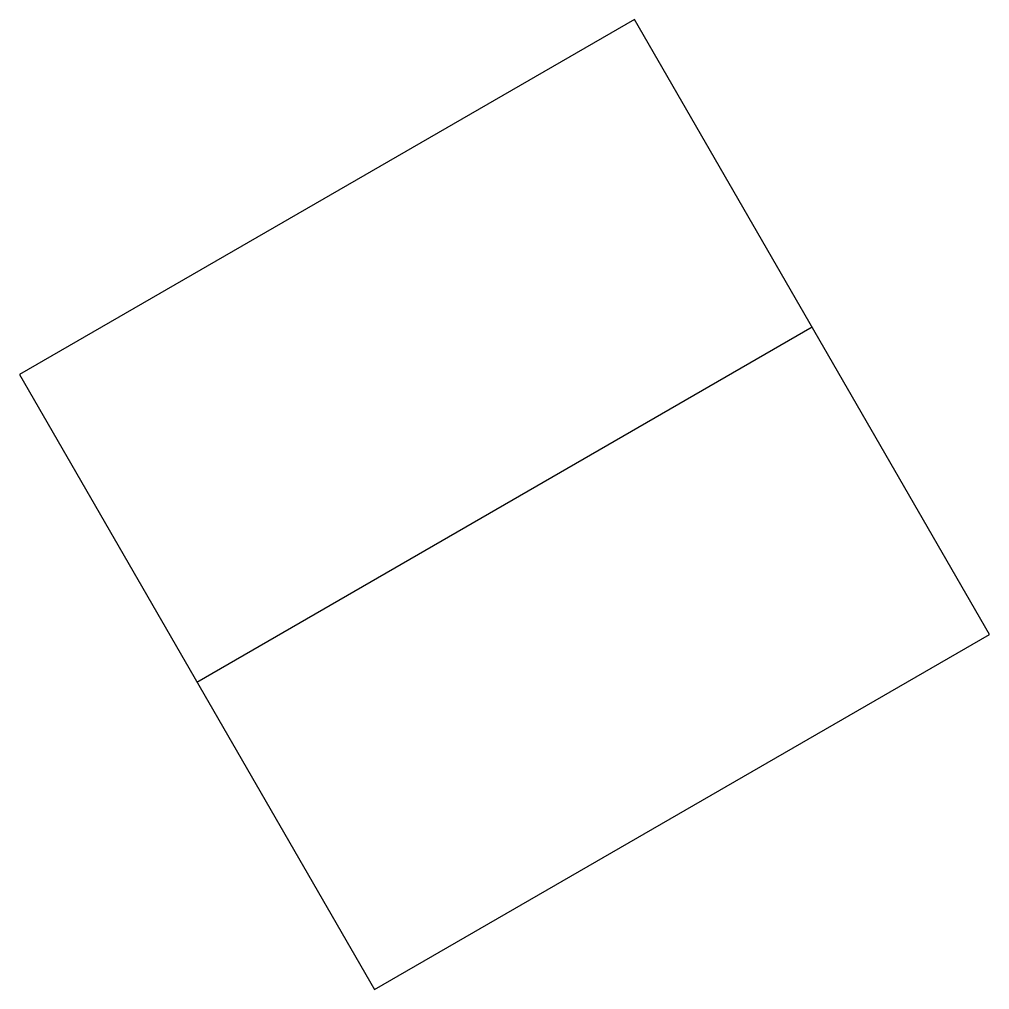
# Model space of a CAD drawing. Header units: millimetres. Extents: x 177.3 to 259.3, y 327.3 to 409.3.
import ezdxf
from ezdxf.xclip import XClip

# ---------------------------------------------------------------- set-up
doc = ezdxf.new("R2010")
doc.units = ezdxf.units.MM
doc.header["$XCLIPFRAME"] = 2

# ---------------------------------------------------------------- blocks, each defined once
blk = doc.blocks.new('F06_XCLIP_TRANSFORMED_BLOCK')
for p, q in [((0, 0), (0, 100)), ((0, 50), (100, 50)), ((0, 0), (100, 0))]:
    blk.add_line(p, q)
blk.add_lwpolyline([(0, 0), (100, 0), (100, 100), (0, 100)], close=True)
blk = doc.blocks.new('F06_XCLIP_TRANSFORMED_BLOCK_CLEAN')
blk.add_line((0, 50), (100, 50))
blk.add_lwpolyline([(0, 0), (100, 0), (100, 100), (0, 100)], close=True)
ref = blk.add_blockref('F06_XCLIP_TRANSFORMED_BLOCK', (200, 300), dxfattribs=dict(rotation=30))
XClip(ref).set_block_clipping_path([(19.9999998966, 19.9999999723), (79.9999997, 20.0000000858), (79.9999995864, 79.9999998892), (19.9999997831, 79.9999997757)])

msp = doc.modelspace()

# ---------------------------------------------------------------- block references
ref = msp.add_blockref('F06_XCLIP_TRANSFORMED_BLOCK_CLEAN', (200, 300), dxfattribs=dict(rotation=30))
XClip(ref).set_block_clipping_path([(19.9999998966, 19.9999999723), (79.9999997, 20.0000000858), (79.9999995864, 79.9999998892), (19.9999997831, 79.9999997757)])

doc.saveas('drawing.dxf')
